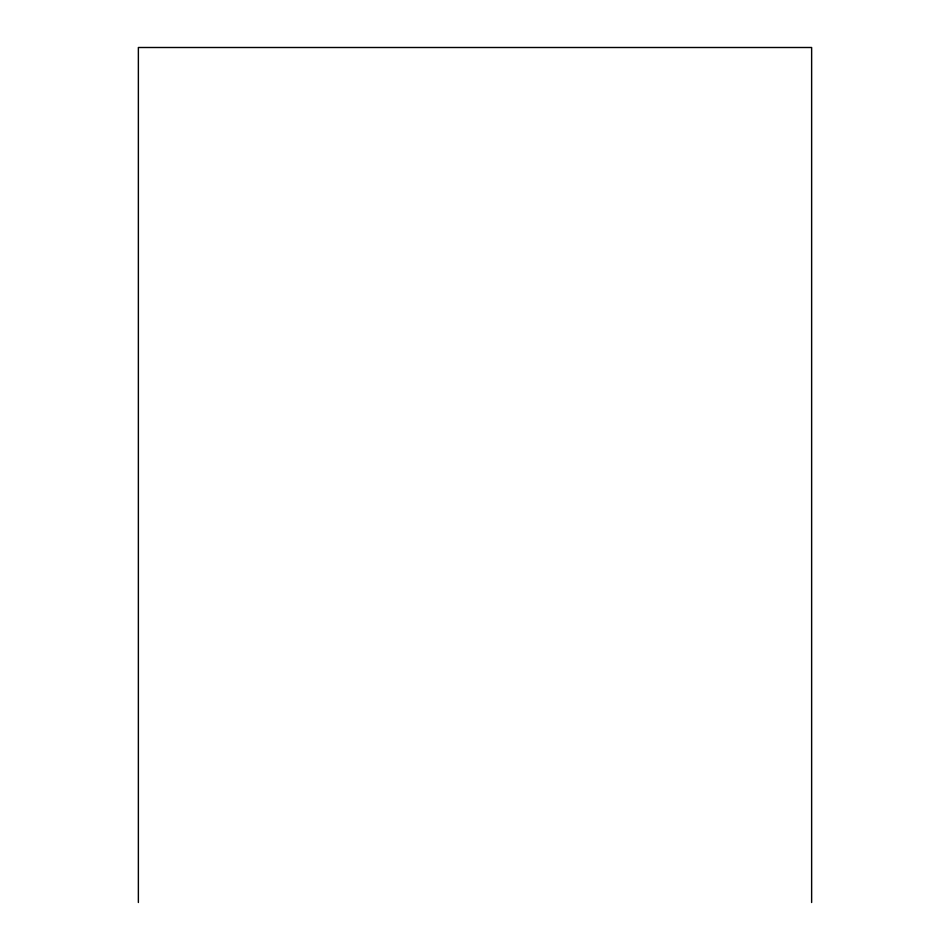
<?xml version="1.0" encoding="UTF-8"?>
<svg xmlns="http://www.w3.org/2000/svg" width="950" height="950" viewBox="0 0 950 950"><rect width="100%" height="100%" fill="white"/><g stroke="black" fill="none" stroke-linecap="round" stroke-linejoin="round"><path stroke-width="1.43" d="M811.633 902.5L811.633 47.5L138.368 47.5L138.368 902.5"/></g></svg>
